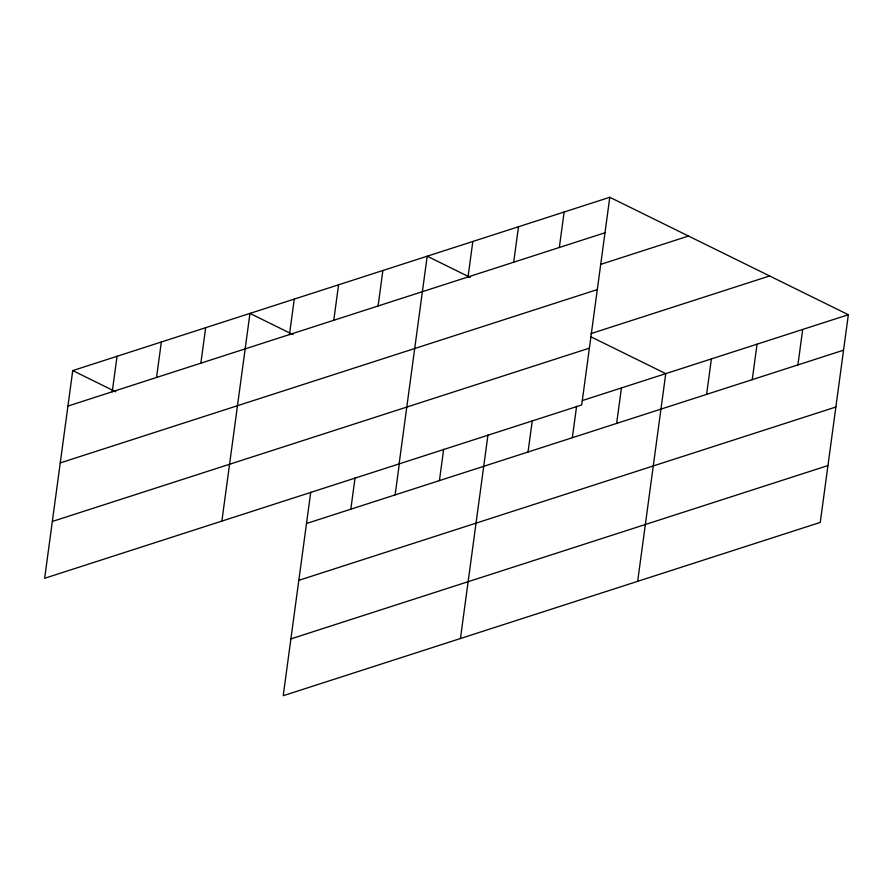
<?xml version="1.0" encoding="UTF-8"?>
<svg xmlns="http://www.w3.org/2000/svg" width="893" height="893" viewBox="0 0 893 893"><rect width="100%" height="100%" fill="white"/><g stroke="black" fill="none" stroke-linecap="round" stroke-linejoin="round"><path stroke-width="1.34" d="M609.785 197.286L72.735 370.595L44.65 578.284L581.7 404.976L609.785 197.286L848.35 314.716L820.265 522.405L283.215 695.714L310.742 492.121M112.239 391.77L117.039 356.296M156.543 377.482L161.343 341.997M200.858 363.183L205.647 327.698M221.877 521.099L249.962 313.398L293.016 334.596M289.466 334.585L294.266 299.099M333.77 320.286L338.57 284.811M378.085 305.986L382.874 270.512M350.804 509.2L355.057 477.822M399.104 463.902L427.189 256.213L470.243 277.399M395.119 494.912L399.361 463.523M439.423 480.613L443.665 449.224M468.032 276.953L472.832 241.478M460.442 638.528L487.969 434.924M513.687 262.218L518.487 226.744M528.031 452.014L532.284 420.625M559.331 247.495L564.13 212.009M572.346 437.715L576.588 406.326M616.65 423.416L621.45 387.942M637.669 581.332L665.754 373.642L590.72 336.706M706.609 394.382L711.397 358.908M752.252 379.648L757.052 344.173M797.907 364.924L802.695 329.439M67.935 406.069L604.985 232.76M601.123 264.239L688.514 236.031M60.255 462.909L597.305 289.589M590.943 333.625L769.621 275.959M52.33 521.456L589.38 348.147M582.348 400.555L848.35 314.716M306.5 523.499L843.55 350.19M298.82 580.338L835.87 407.018M290.906 638.886L827.956 465.577M72.735 370.595L115.789 391.793"/></g></svg>
